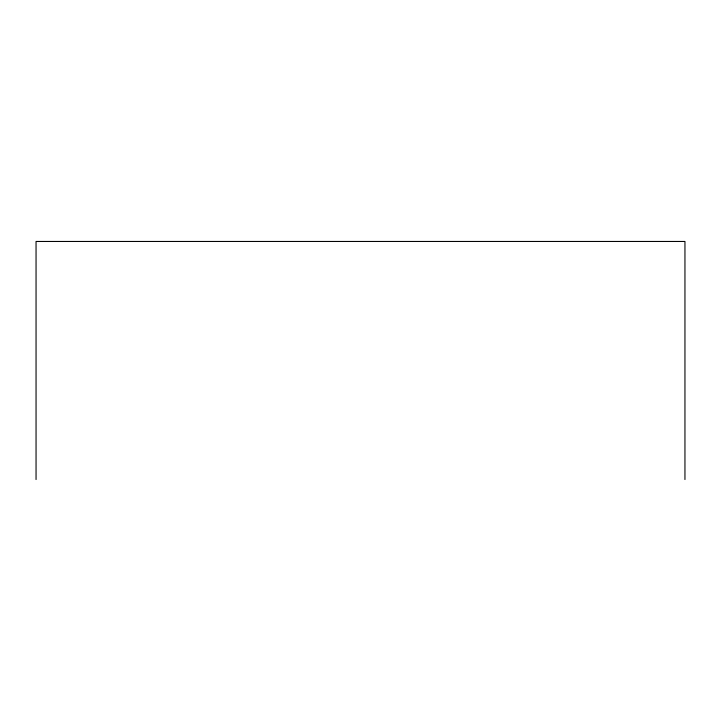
<?xml version="1.0" encoding="UTF-8"?>
<svg xmlns="http://www.w3.org/2000/svg" width="721" height="721" viewBox="0 0 721 721"><rect width="100%" height="100%" fill="white"/><g stroke="black" fill="none" stroke-linecap="round" stroke-linejoin="round"><path stroke-width="1.08" d="M684.95 479.537L684.95 241.463L36.05 241.463L36.05 479.537"/></g></svg>
